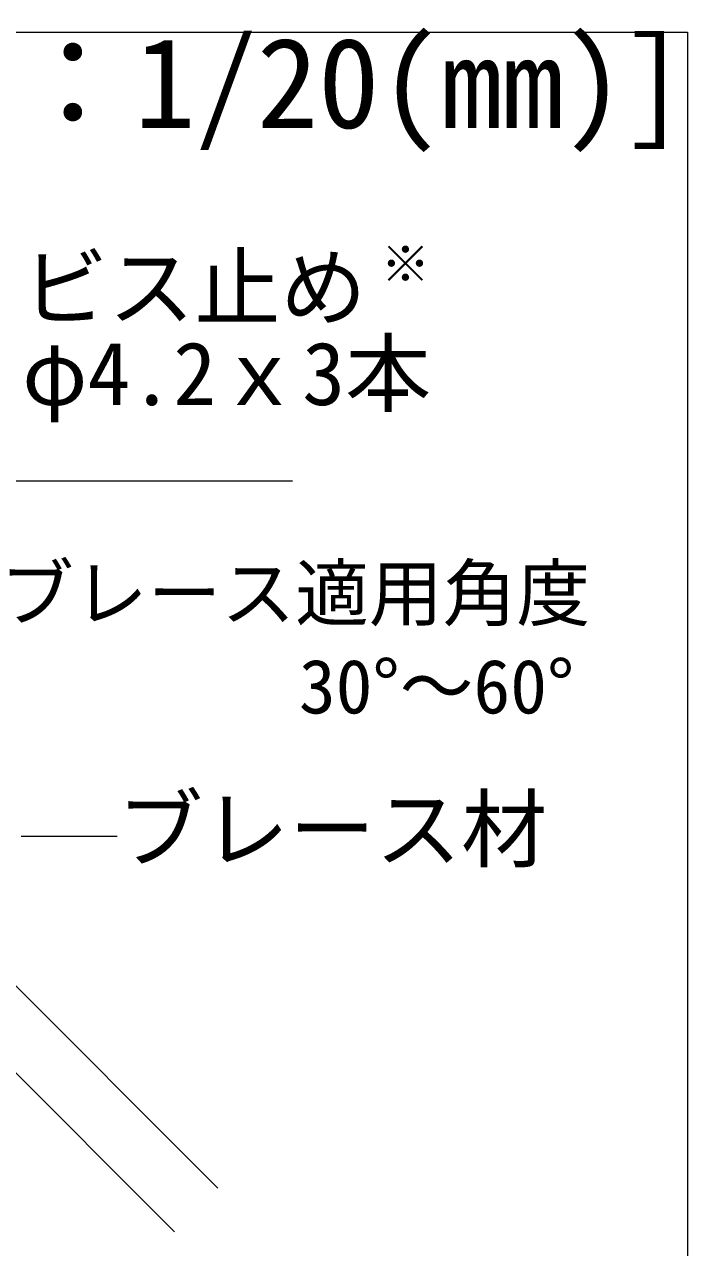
# Model space of a CAD drawing. Units: millimetres on the paper, enlarged 40 times, with parts at other scales. Extents: x -7800 to 7800, y -5387 to 5300.
# Drawn here: x -619 to -80, y 232 to 1226 of the extents above; entities that cross this region are included whole.
import ezdxf
from ezdxf.enums import TextEntityAlignment as Align

# ---------------------------------------------------------------- set-up
doc = ezdxf.new("R2010")
doc.units = ezdxf.units.MM
doc.header["$LTSCALE"] = 40
for name, color, linetype, lineweight in [('5-4_ブレース材・補強材', 4, 'Continuous', 9), ('5-5_寸法', 4, 'Continuous', 9), ('5-6_文字', 7, 'Continuous', 18), ('5-9_躯体他', 4, 'Continuous', 9), ('F-3_野縁', 3, 'Continuous', 18)]:
    doc.layers.add(name, color=color, linetype=linetype, lineweight=lineweight)
doc.layers.add('F-6_文字', color=7, linetype='Continuous')
doc.styles.add('ＭＳ ゴシック', font='')
doc.styles.get('ＭＳ ゴシック').set_extended_font_data('MS Gothic')

msp = doc.modelspace()

# ---------------------------------------------------------------- linework, layer by layer
at = {"layer": '5-4_ブレース材・補強材'}
for p, q in [((-912.92, 730.71), (-462.15, 279.94)), ((-948.27, 695.35), (-497.5, 244.58))]:
    msp.add_line(p, q, dxfattribs=at)
at = {"layer": '5-6_文字'}
msp.add_line((-544.13, 565.94), (-622.17, 565.94), dxfattribs=at)
at = {"layer": '5-9_躯体他'}
msp.add_line((-1360.16, 855.22), (-401.27, 855.22), dxfattribs=at)
at = {"layer": 'F-3_野縁'}
for p, q in [((-1930, 1220), (-80, 1220)), ((-80, 1220), (-80, -4500))]:
    msp.add_line(p, q, dxfattribs=at)

# ---------------------------------------------------------------- texts
at = {"layer": '5-5_寸法', "style": 'ＭＳ ゴシック'}
for s, p in [('ブレース適用角度', (-639.24, 728.68)), ('30°～60°', (-396.18, 652.79))]:
    msp.add_text(s, height=43.99, dxfattribs=at).set_placement(p, align=Align.BOTTOM_LEFT)
at = {"layer": '5-6_文字', "style": 'ＭＳ ゴシック'}
for s, height, p in [('ビス止め', 51.32, (-621.28, 971.33)), ('※', 29.33, (-329.53, 1008.07)), ('φ4.2ｘ3本', 51.32, (-621.28, 901.33)), ('ブレース材', 51.32, (-544.13, 530.94))]:
    msp.add_text(s, height=height, dxfattribs=at).set_placement(p, align=Align.BOTTOM_LEFT)
at = {"layer": 'F-6_文字', "style": 'ＭＳ ゴシック'}
msp.add_text('[縮尺：1/20(mm)]', height=73.31, dxfattribs=at).set_placement((-880, 1120), align=Align.BOTTOM_LEFT)

doc.saveas('drawing.dxf')
